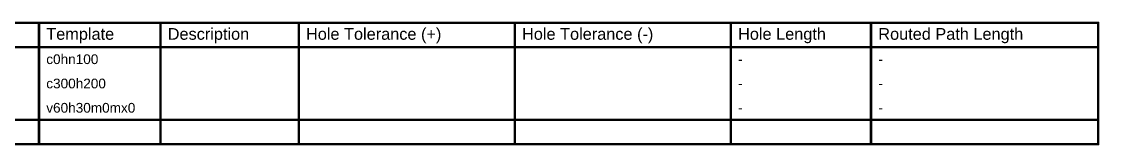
# Model space of a CAD drawing. Header units: inches. Extents: x 0 to 13.7, y 0 to 1.9.
# Drawn here: x 7.08 to 13.73, y 1.18 to 1.95 of the extents above; entities that cross this region are included whole.
import ezdxf

# ---------------------------------------------------------------- set-up
doc = ezdxf.new("R2010")
doc.units = ezdxf.units.IN
doc.header["$MEASUREMENT"] = 0
doc.layers.add('Drill Drawing', color=1, linetype='Continuous')
doc.styles.add('Arial', font='', dxfattribs={"height": 0.2})
doc.styles.get('Arial').set_extended_font_data('Arial')

msp = doc.modelspace()

# ---------------------------------------------------------------- linework, layer by layer
at = {"layer": 'Drill Drawing'}
for points in [[(0.918, 1.9403, 0.015, 0.015, 0), (13.7224, 1.9403, 0.015, 0.015, 0)], [(7.1833, 1.1903, 0.015, 0.015, 0), (7.1833, 1.9403, 0.015, 0.015, 0)], [(7.9331, 1.1903, 0.015, 0.015, 0), (7.9331, 1.9403, 0.015, 0.015, 0)], [(8.7868, 1.1903, 0.015, 0.015, 0), (8.7868, 1.9403, 0.015, 0.015, 0)], [(10.1205, 1.1903, 0.015, 0.015, 0), (10.1205, 1.9403, 0.015, 0.015, 0)], [(11.4541, 1.1903, 0.015, 0.015, 0), (11.4541, 1.9403, 0.015, 0.015, 0)], [(12.3198, 1.1903, 0.015, 0.015, 0), (12.3198, 1.9403, 0.015, 0.015, 0)], [(13.7224, 1.1903, 0.015, 0.015, 0), (13.7224, 1.9403, 0.015, 0.015, 0)], [(0.918, 1.7903, 0.015, 0.015, 0), (13.7224, 1.7903, 0.015, 0.015, 0)], [(0.918, 1.3403, 0.015, 0.015, 0), (13.7224, 1.3403, 0.015, 0.015, 0)], [(0.918, 1.1903, 0.015, 0.015, 0), (13.7224, 1.1903, 0.015, 0.015, 0)]]:
    msp.add_lwpolyline(points, format="xyseb", dxfattribs=at)
for points in [[(7.1795, 1.9403, 0.0075, 0.0075, 1), (7.187, 1.9403, 0.0075, 0.0075, 1)], [(7.9293, 1.9403, 0.0075, 0.0075, 1), (7.9368, 1.9403, 0.0075, 0.0075, 1)], [(8.7831, 1.9403, 0.0075, 0.0075, 1), (8.7906, 1.9403, 0.0075, 0.0075, 1)], [(10.1167, 1.9403, 0.0075, 0.0075, 1), (10.1242, 1.9403, 0.0075, 0.0075, 1)], [(11.4503, 1.9403, 0.0075, 0.0075, 1), (11.4578, 1.9403, 0.0075, 0.0075, 1)], [(12.3161, 1.9403, 0.0075, 0.0075, 1), (12.3236, 1.9403, 0.0075, 0.0075, 1)], [(13.7187, 1.9403, 0.0075, 0.0075, 1), (13.7262, 1.9403, 0.0075, 0.0075, 1)], [(13.7187, 1.9403, 0.0075, 0.0075, 1), (13.7262, 1.9403, 0.0075, 0.0075, 1)], [(13.7187, 1.7903, 0.0075, 0.0075, 1), (13.7262, 1.7903, 0.0075, 0.0075, 1)], [(13.7187, 1.3403, 0.0075, 0.0075, 1), (13.7262, 1.3403, 0.0075, 0.0075, 1)], [(7.1795, 1.1903, 0.0075, 0.0075, 1), (7.187, 1.1903, 0.0075, 0.0075, 1)], [(7.9293, 1.1903, 0.0075, 0.0075, 1), (7.9368, 1.1903, 0.0075, 0.0075, 1)], [(8.7831, 1.1903, 0.0075, 0.0075, 1), (8.7906, 1.1903, 0.0075, 0.0075, 1)], [(10.1167, 1.1903, 0.0075, 0.0075, 1), (10.1242, 1.1903, 0.0075, 0.0075, 1)], [(11.4503, 1.1903, 0.0075, 0.0075, 1), (11.4578, 1.1903, 0.0075, 0.0075, 1)], [(12.3161, 1.1903, 0.0075, 0.0075, 1), (12.3236, 1.1903, 0.0075, 0.0075, 1)], [(13.7187, 1.1903, 0.0075, 0.0075, 1), (13.7262, 1.1903, 0.0075, 0.0075, 1)], [(13.7187, 1.1903, 0.0075, 0.0075, 1), (13.7262, 1.1903, 0.0075, 0.0075, 1)]]:
    msp.add_lwpolyline(points, format="xyseb", close=True, dxfattribs=at)

# ---------------------------------------------------------------- texts
at = {"layer": 'Drill Drawing', "style": 'Arial'}
for s, height, p in [('Template', 0.072, (7.2283, 1.8353)), ('Description', 0.072, (7.9781, 1.8353)), ('Hole Tolerance (+)', 0.072, (8.8318, 1.8353)), ('Hole Tolerance (-)', 0.072, (10.1655, 1.8353)), ('Hole Length', 0.072, (11.4991, 1.8353)), ('Routed Path Length', 0.072, (12.3648, 1.8353)), ('c0hn100', 0.06, (7.2283, 1.6853)), ('-', 0.06, (11.4991, 1.6853)), ('-', 0.06, (12.3648, 1.6853)), ('c300h200', 0.06, (7.2283, 1.5353)), ('-', 0.06, (11.4991, 1.5353)), ('-', 0.06, (12.3648, 1.5353)), ('v60h30m0mx0', 0.06, (7.2283, 1.3853)), ('-', 0.06, (11.4991, 1.3853)), ('-', 0.06, (12.3648, 1.3853))]:
    msp.add_text(s, height=height, dxfattribs=at).set_placement(p)

doc.saveas('drawing.dxf')
